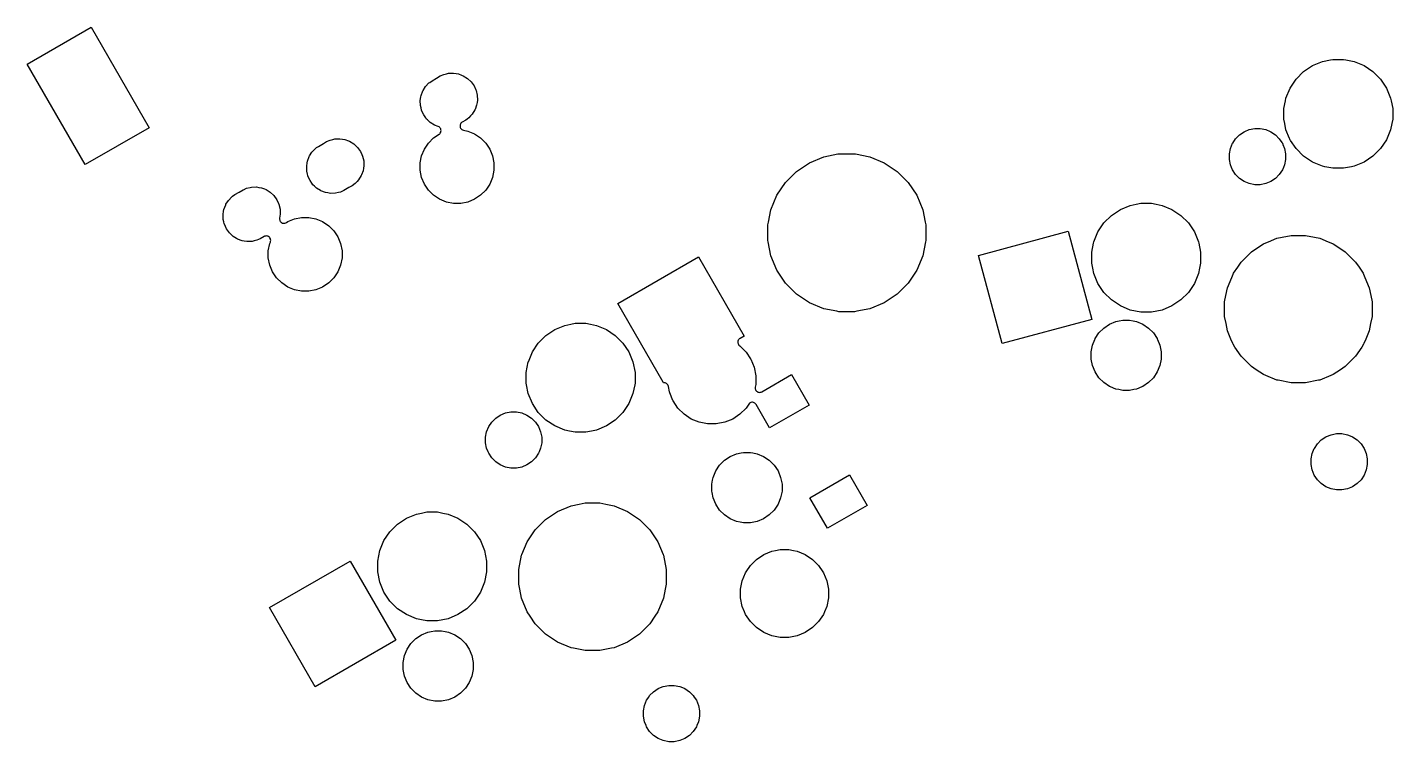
# Model space of a CAD drawing. Extents: x 70 to 347, y -163 to -55.
# Drawn here: x 74.74 to 113.66, y -161.1 to -140.75 of the extents above; entities that cross this region are included whole.
import ezdxf

# ---------------------------------------------------------------- set-up
doc = ezdxf.new("R2010")
doc.units = 0
doc.layers.add('BLACK', color=7, linetype='CONTINUOUS')

msp = doc.modelspace()

# ---------------------------------------------------------------- linework, layer by layer
at = {"layer": 'BLACK', "linetype": 'CONTINUOUS'}
for p, q in [((74.7449, -141.801), (76.5653, -140.75)), ((76.5653, -140.75), (78.2163, -143.61)), ((76.3959, -144.661), (74.7449, -141.801)), ((110.907, -142.227), (111.123, -142.011)), ((111.123, -142.011), (111.377, -141.842)), ((111.377, -141.842), (111.659, -141.725)), ((111.659, -141.725), (111.894, -141.678)), ((111.894, -141.678), (111.958, -141.665)), ((111.958, -141.665), (112.264, -141.665)), ((112.264, -141.665), (112.329, -141.678)), ((112.329, -141.678), (112.564, -141.725)), ((112.564, -141.725), (112.846, -141.842)), ((112.846, -141.842), (113.1, -142.011)), ((113.1, -142.011), (113.316, -142.227)), ((86.0959, -142.438), (86.1936, -142.334)), ((86.1936, -142.334), (86.2151, -142.318)), ((86.2151, -142.318), (86.2807, -142.271)), ((86.2807, -142.271), (86.4069, -142.199)), ((86.4069, -142.199), (86.5157, -142.136)), ((86.5157, -142.136), (86.6133, -142.091)), ((86.5157, -142.136), (86.5157, -142.136)), ((86.6133, -142.091), (86.6955, -142.072)), ((86.6955, -142.072), (86.7526, -142.059)), ((86.7526, -142.059), (86.8955, -142.054)), ((86.8955, -142.054), (86.9661, -142.066)), ((86.9661, -142.066), (87.0366, -142.078)), ((87.0366, -142.078), (87.1207, -142.109)), ((87.1207, -142.109), (87.1705, -142.128)), ((87.1705, -142.128), (87.2919, -142.204)), ((87.2919, -142.204), (87.3963, -142.301)), ((87.3963, -142.301), (87.4796, -142.418)), ((87.4796, -142.418), (87.5322, -142.534)), ((110.737, -142.482), (110.907, -142.227)), ((113.316, -142.227), (113.486, -142.482)), ((85.9467, -142.835), (85.964, -142.73)), ((85.964, -142.73), (85.97, -142.693)), ((85.97, -142.693), (86.0203, -142.56)), ((86.0203, -142.56), (86.0277, -142.548)), ((86.0277, -142.548), (86.0959, -142.438)), ((87.5322, -142.534), (87.5386, -142.548)), ((87.5386, -142.548), (87.5699, -142.682)), ((87.5699, -142.682), (87.5711, -142.687)), ((87.5711, -142.687), (87.5758, -142.83)), ((110.603, -142.847), (110.62, -142.764)), ((110.62, -142.764), (110.737, -142.482)), ((113.486, -142.482), (113.603, -142.764)), ((113.603, -142.764), (113.619, -142.847)), ((85.9514, -142.977), (85.9467, -142.835)), ((85.9675, -143.047), (85.9514, -142.977)), ((85.9816, -143.107), (85.9675, -143.047)), ((85.9838, -143.117), (85.9816, -143.107)), ((86.0429, -143.247), (85.9838, -143.117)), ((87.5021, -143.105), (87.4266, -143.226)), ((87.5063, -143.094), (87.5021, -143.105)), ((87.5525, -142.971), (87.5063, -143.094)), ((87.5653, -142.893), (87.5525, -142.971)), ((87.5758, -142.83), (87.5653, -142.893)), ((110.56, -143.063), (110.603, -142.847)), ((110.56, -143.369), (110.56, -143.063)), ((113.619, -142.847), (113.662, -143.063)), ((113.662, -143.063), (113.662, -143.369)), ((86.0996, -143.326), (86.0429, -143.247)), ((86.1262, -143.363), (86.0996, -143.326)), ((86.1527, -143.388), (86.1262, -143.363)), ((86.2305, -143.461), (86.1527, -143.388)), ((86.352, -143.537), (86.2305, -143.461)), ((86.4566, -143.576), (86.352, -143.537)), ((86.482, -143.589), (86.4566, -143.576)), ((86.5009, -143.605), (86.482, -143.589)), ((87.082, -143.528), (87.078, -143.552)), ((87.078, -143.552), (87.0788, -143.576)), ((87.0788, -143.576), (87.0844, -143.6)), ((87.0906, -143.505), (87.082, -143.528)), ((87.0844, -143.6), (87.0945, -143.623)), ((87.1036, -143.484), (87.0906, -143.505)), ((87.1203, -143.466), (87.1036, -143.484)), ((87.1402, -143.452), (87.1203, -143.466)), ((87.2417, -143.393), (87.1402, -143.452)), ((87.2813, -143.365), (87.2417, -143.393)), ((87.3288, -143.331), (87.2813, -143.365)), ((87.3805, -143.276), (87.3288, -143.331)), ((87.4266, -143.226), (87.3805, -143.276)), ((110.584, -143.488), (110.56, -143.369)), ((110.62, -143.669), (110.584, -143.488)), ((113.639, -143.488), (113.603, -143.669)), ((113.662, -143.369), (113.639, -143.488)), ((78.2163, -143.61), (76.3959, -144.661)), ((83.2768, -144.006), (83.3744, -143.961)), ((83.3744, -143.961), (83.4565, -143.942)), ((83.4565, -143.942), (83.5137, -143.929)), ((83.5137, -143.929), (83.6566, -143.924)), ((83.6566, -143.924), (83.7272, -143.936)), ((83.7272, -143.936), (83.7977, -143.948)), ((83.7977, -143.948), (83.895, -143.984)), ((83.895, -143.984), (83.9316, -143.998)), ((86.179, -144.048), (86.3254, -143.901)), ((86.3254, -143.901), (86.482, -143.797)), ((86.482, -143.797), (86.5009, -143.781)), ((86.5165, -143.623), (86.5009, -143.605)), ((86.5009, -143.781), (86.5165, -143.762)), ((86.528, -143.645), (86.5165, -143.623)), ((86.5165, -143.762), (86.528, -143.741)), ((86.5351, -143.669), (86.528, -143.645)), ((86.528, -143.741), (86.5351, -143.717)), ((86.5375, -143.693), (86.5351, -143.669)), ((86.5351, -143.717), (86.5375, -143.693)), ((87.0945, -143.623), (87.1087, -143.642)), ((87.1087, -143.642), (87.1266, -143.659)), ((87.1266, -143.659), (87.1474, -143.672)), ((87.1474, -143.672), (87.1783, -143.683)), ((87.1783, -143.683), (87.3019, -143.707)), ((87.3019, -143.707), (87.4932, -143.786)), ((87.4932, -143.786), (87.4932, -143.786)), ((87.4932, -143.786), (87.6653, -143.901)), ((87.6653, -143.901), (87.8117, -144.048)), ((109.102, -144.048), (109.186, -143.923)), ((109.186, -143.923), (109.297, -143.812)), ((109.297, -143.812), (109.428, -143.724)), ((109.428, -143.724), (109.443, -143.718)), ((109.443, -143.718), (109.574, -143.664)), ((109.574, -143.664), (109.729, -143.633)), ((109.729, -143.633), (109.887, -143.633)), ((109.887, -143.633), (110.042, -143.664)), ((110.042, -143.664), (110.172, -143.718)), ((110.172, -143.718), (110.187, -143.724)), ((110.187, -143.724), (110.319, -143.812)), ((110.319, -143.812), (110.43, -143.923)), ((110.43, -143.923), (110.43, -143.923)), ((110.43, -143.923), (110.502, -144.03)), ((110.721, -143.913), (110.62, -143.669)), ((110.728, -143.937), (110.721, -143.913)), ((110.73, -143.95), (110.728, -143.937)), ((110.737, -143.956), (110.73, -143.95)), ((110.753, -143.975), (110.737, -143.956)), ((110.907, -144.205), (110.753, -143.975)), ((113.486, -143.951), (113.316, -144.205)), ((113.603, -143.669), (113.486, -143.951)), ((82.7928, -144.411), (82.8569, -144.308)), ((82.8569, -144.308), (82.9547, -144.204)), ((82.9547, -144.204), (82.9906, -144.178)), ((82.9906, -144.178), (83.0418, -144.141)), ((83.0418, -144.141), (83.1879, -144.057)), ((83.1879, -144.057), (83.2768, -144.006)), ((83.2768, -144.006), (83.2768, -144.006)), ((83.9316, -143.998), (84.053, -144.074)), ((84.053, -144.074), (84.1574, -144.171)), ((84.1574, -144.171), (84.2407, -144.288)), ((84.2407, -144.288), (84.2818, -144.378)), ((84.2818, -144.378), (84.2997, -144.418)), ((85.9848, -144.411), (86.064, -144.22)), ((86.064, -144.22), (86.179, -144.048)), ((86.064, -144.22), (86.064, -144.22)), ((87.8117, -144.048), (87.9268, -144.22)), ((87.9268, -144.22), (87.9268, -144.22)), ((87.9268, -144.22), (88.006, -144.411)), ((97.4446, -144.438), (97.8486, -144.358)), ((97.8486, -144.358), (97.8794, -144.351)), ((97.8794, -144.351), (98.3229, -144.351)), ((98.3229, -144.351), (98.3537, -144.358)), ((98.3537, -144.358), (98.7577, -144.438)), ((109.007, -144.355), (109.038, -144.2)), ((109.007, -144.513), (109.007, -144.355)), ((109.038, -144.2), (109.098, -144.054)), ((109.098, -144.054), (109.102, -144.048)), ((110.502, -144.03), (110.517, -144.049)), ((110.517, -144.049), (110.525, -144.056)), ((110.525, -144.056), (110.526, -144.069)), ((110.526, -144.069), (110.533, -144.092)), ((110.533, -144.092), (110.578, -144.2)), ((110.578, -144.2), (110.609, -144.355)), ((110.609, -144.355), (110.609, -144.513)), ((111.123, -144.421), (110.907, -144.205)), ((113.316, -144.205), (113.1, -144.421)), ((82.7077, -144.705), (82.7232, -144.611)), ((82.7124, -144.847), (82.7077, -144.705)), ((82.7232, -144.611), (82.731, -144.563)), ((82.731, -144.563), (82.7814, -144.43)), ((82.7814, -144.43), (82.7928, -144.411)), ((84.2997, -144.418), (84.3322, -144.557)), ((84.3264, -144.763), (84.3136, -144.841)), ((84.3368, -144.7), (84.3264, -144.763)), ((84.3322, -144.557), (84.3322, -144.557)), ((84.3322, -144.557), (84.3368, -144.7)), ((85.9444, -144.614), (85.9848, -144.411)), ((85.9444, -144.821), (85.9444, -144.614)), ((88.006, -144.411), (88.0464, -144.614)), ((88.0464, -144.614), (88.0464, -144.821)), ((96.6662, -144.854), (97.0349, -144.608)), ((97.0349, -144.608), (97.4446, -144.438)), ((98.7577, -144.438), (99.1674, -144.608)), ((99.1674, -144.608), (99.5361, -144.854)), ((109.038, -144.667), (109.007, -144.513)), ((109.068, -144.741), (109.038, -144.667)), ((109.098, -144.813), (109.068, -144.741)), ((110.548, -144.741), (110.518, -144.813)), ((110.578, -144.667), (110.548, -144.741)), ((110.609, -144.513), (110.578, -144.667)), ((111.377, -144.591), (111.123, -144.421)), ((111.659, -144.708), (111.377, -144.591)), ((111.732, -144.722), (111.659, -144.708)), ((111.958, -144.767), (111.732, -144.722)), ((112.264, -144.767), (111.958, -144.767)), ((112.491, -144.722), (112.264, -144.767)), ((112.564, -144.708), (112.491, -144.722)), ((112.846, -144.591), (112.564, -144.708)), ((113.1, -144.421), (112.846, -144.591)), ((82.7326, -144.934), (82.7124, -144.847)), ((82.7421, -144.975), (82.7326, -144.934)), ((82.7449, -144.987), (82.7421, -144.975)), ((82.8039, -145.117), (82.7449, -144.987)), ((82.8549, -145.188), (82.8039, -145.117)), ((84.1434, -145.144), (84.0899, -145.201)), ((84.1877, -145.096), (84.1434, -145.144)), ((84.2632, -144.975), (84.1877, -145.096)), ((84.27, -144.957), (84.2632, -144.975)), ((84.3136, -144.841), (84.27, -144.957)), ((85.9848, -145.024), (85.9444, -144.821)), ((86.064, -145.216), (85.9848, -145.024)), ((88.006, -145.024), (87.9268, -145.216)), ((88.0464, -144.821), (88.006, -145.024)), ((96.3527, -145.168), (96.6662, -144.854)), ((99.5361, -144.854), (99.8496, -145.168)), ((109.186, -144.944), (109.098, -144.813)), ((109.297, -145.056), (109.186, -144.944)), ((109.428, -145.144), (109.297, -145.056)), ((109.574, -145.204), (109.428, -145.144)), ((109.428, -145.144), (109.428, -145.144)), ((109.428, -145.144), (109.428, -145.144)), ((110.187, -145.144), (110.042, -145.204)), ((110.319, -145.056), (110.187, -145.144)), ((110.187, -145.144), (110.187, -145.144)), ((110.187, -145.144), (110.187, -145.144)), ((110.43, -144.944), (110.319, -145.056)), ((110.518, -144.813), (110.43, -144.944)), ((80.5946, -145.563), (80.6602, -145.516)), ((80.6602, -145.516), (80.7872, -145.443)), ((80.7872, -145.443), (80.8952, -145.381)), ((80.8952, -145.381), (80.9057, -145.376)), ((80.9057, -145.376), (80.9928, -145.336)), ((80.9928, -145.336), (81.0943, -145.313)), ((81.0943, -145.313), (81.1321, -145.304)), ((81.1321, -145.304), (81.275, -145.299)), ((81.275, -145.299), (81.3456, -145.311)), ((81.3456, -145.311), (81.4161, -145.323)), ((81.4161, -145.323), (81.5017, -145.355)), ((81.5017, -145.355), (81.55, -145.373)), ((81.55, -145.373), (81.6714, -145.449)), ((81.6714, -145.449), (81.7758, -145.546)), ((81.7758, -145.546), (81.8591, -145.663)), ((82.8872, -145.233), (82.8549, -145.188)), ((82.9353, -145.278), (82.8872, -145.233)), ((82.9916, -145.331), (82.9353, -145.278)), ((83.1006, -145.399), (82.9916, -145.331)), ((83.113, -145.407), (83.1006, -145.399)), ((83.2469, -145.457), (83.113, -145.407)), ((83.312, -145.468), (83.2469, -145.457)), ((83.388, -145.48), (83.312, -145.468)), ((83.5309, -145.476), (83.388, -145.48)), ((83.6108, -145.457), (83.5309, -145.476)), ((83.6702, -145.443), (83.6108, -145.457)), ((83.7678, -145.399), (83.6702, -145.443)), ((83.9085, -145.318), (83.7678, -145.399)), ((83.7678, -145.399), (83.7678, -145.399)), ((84.0028, -145.263), (83.9085, -145.318)), ((84.0899, -145.201), (84.0028, -145.263)), ((86.179, -145.388), (86.064, -145.216)), ((86.064, -145.216), (86.064, -145.216)), ((86.3254, -145.534), (86.179, -145.388)), ((86.4975, -145.649), (86.3254, -145.534)), ((87.6653, -145.534), (87.4932, -145.649)), ((87.8117, -145.388), (87.6653, -145.534)), ((87.9268, -145.216), (87.8117, -145.388)), ((87.9268, -145.216), (87.9268, -145.216)), ((95.9367, -145.946), (96.1063, -145.536)), ((96.1063, -145.536), (96.3527, -145.168)), ((99.8496, -145.168), (100.096, -145.536)), ((100.096, -145.536), (100.266, -145.946)), ((109.729, -145.235), (109.574, -145.204)), ((109.887, -145.235), (109.729, -145.235)), ((110.042, -145.204), (109.887, -145.235)), ((80.3409, -145.99), (80.3495, -145.938)), ((80.3495, -145.938), (80.3998, -145.805)), ((80.3998, -145.805), (80.4072, -145.793)), ((80.4072, -145.793), (80.4754, -145.683)), ((80.4754, -145.683), (80.5731, -145.579)), ((80.5731, -145.579), (80.5946, -145.563)), ((81.8591, -145.663), (81.9073, -145.769)), ((81.9073, -145.769), (81.9181, -145.793)), ((81.9181, -145.793), (81.9494, -145.927)), ((81.9494, -145.927), (81.9506, -145.932)), ((81.9506, -145.932), (81.9553, -146.075)), ((86.6888, -145.728), (86.4975, -145.649)), ((86.4975, -145.649), (86.4975, -145.649)), ((86.4975, -145.649), (86.4975, -145.649)), ((86.8919, -145.769), (86.6888, -145.728)), ((87.0989, -145.769), (86.8919, -145.769)), ((87.3019, -145.728), (87.0989, -145.769)), ((87.4932, -145.649), (87.3019, -145.728)), ((87.4932, -145.649), (87.4932, -145.649)), ((87.4932, -145.649), (87.4932, -145.649)), ((105.646, -146.108), (105.9, -145.939)), ((105.9, -145.939), (106.183, -145.822)), ((106.183, -145.822), (106.353, -145.788)), ((106.353, -145.788), (106.482, -145.762)), ((106.482, -145.762), (106.788, -145.762)), ((106.788, -145.762), (106.917, -145.788)), ((106.917, -145.788), (107.087, -145.822)), ((107.087, -145.822), (107.37, -145.939)), ((107.37, -145.939), (107.624, -146.108)), ((80.3262, -146.08), (80.3409, -145.99)), ((80.3309, -146.222), (80.3262, -146.08)), ((80.3459, -146.287), (80.3309, -146.222)), ((80.3606, -146.35), (80.3459, -146.287)), ((81.9367, -146.187), (81.9351, -146.212)), ((81.9351, -146.212), (81.9383, -146.236)), ((81.9553, -146.075), (81.9367, -146.187)), ((81.9383, -146.236), (81.9462, -146.259)), ((81.9462, -146.259), (81.9584, -146.281)), ((81.9584, -146.281), (81.9746, -146.299)), ((81.9746, -146.299), (81.994, -146.314)), ((81.994, -146.314), (82.016, -146.325)), ((82.016, -146.325), (82.0397, -146.331)), ((82.0884, -146.33), (82.1116, -146.322)), ((82.1116, -146.322), (82.1295, -146.312)), ((82.1295, -146.312), (82.1674, -146.286)), ((82.1674, -146.286), (82.3587, -146.207)), ((82.3587, -146.207), (82.5617, -146.167)), ((82.5617, -146.167), (82.7688, -146.167)), ((82.7688, -146.167), (82.9718, -146.207)), ((82.9718, -146.207), (83.1631, -146.286)), ((83.1631, -146.286), (83.1631, -146.286)), ((83.1631, -146.286), (83.3352, -146.401)), ((95.8501, -146.381), (95.8664, -146.299)), ((95.8664, -146.299), (95.9367, -145.946)), ((100.266, -145.946), (100.336, -146.299)), ((100.336, -146.299), (100.352, -146.381)), ((105.261, -146.578), (105.43, -146.324)), ((105.43, -146.324), (105.646, -146.108)), ((107.624, -146.108), (107.84, -146.324)), ((107.84, -146.324), (108.009, -146.578)), ((80.3633, -146.362), (80.3606, -146.35)), ((80.4223, -146.492), (80.3633, -146.362)), ((80.4788, -146.571), (80.4223, -146.492)), ((80.5056, -146.608), (80.4788, -146.571)), ((80.5376, -146.638), (80.5056, -146.608)), ((80.61, -146.706), (80.5376, -146.638)), ((80.711, -146.769), (80.61, -146.706)), ((81.4949, -146.711), (81.3862, -146.774)), ((81.5096, -146.704), (81.4949, -146.711)), ((81.533, -146.697), (81.5096, -146.704)), ((81.5574, -146.694), (81.533, -146.697)), ((81.5818, -146.697), (81.5574, -146.694)), ((81.6052, -146.704), (81.5818, -146.697)), ((81.6268, -146.715), (81.6052, -146.704)), ((81.6458, -146.731), (81.6268, -146.715)), ((82.0397, -146.331), (82.0641, -146.333)), ((82.0641, -146.333), (82.0884, -146.33)), ((83.3352, -146.401), (83.4816, -146.548)), ((83.4816, -146.548), (83.5966, -146.72)), ((95.8501, -146.824), (95.8501, -146.381)), ((100.352, -146.381), (100.352, -146.824)), ((101.854, -147.247), (104.416, -146.561)), ((104.416, -146.561), (105.089, -149.074)), ((105.144, -146.861), (105.261, -146.578)), ((108.009, -146.578), (108.126, -146.861)), ((110.507, -146.731), (110.766, -146.68)), ((110.766, -146.68), (111.18, -146.68)), ((111.18, -146.68), (111.438, -146.731)), ((80.7315, -146.782), (80.711, -146.769)), ((80.8653, -146.832), (80.7315, -146.782)), ((80.9305, -146.843), (80.8653, -146.832)), ((81.0064, -146.855), (80.9305, -146.843)), ((81.1493, -146.851), (81.0064, -146.855)), ((81.2065, -146.837), (81.1493, -146.851)), ((81.2886, -146.818), (81.2065, -146.837)), ((81.3862, -146.774), (81.2886, -146.818)), ((81.3862, -146.774), (81.3862, -146.774)), ((81.6142, -147.114), (81.6546, -146.911)), ((81.6613, -146.75), (81.6458, -146.731)), ((81.6546, -146.911), (81.6729, -146.867)), ((81.6729, -146.772), (81.6613, -146.75)), ((81.68, -146.795), (81.6729, -146.772)), ((81.6729, -146.867), (81.68, -146.844)), ((81.6824, -146.819), (81.68, -146.795)), ((81.68, -146.844), (81.6824, -146.819)), ((83.5966, -146.72), (83.5966, -146.72)), ((83.5966, -146.72), (83.6759, -146.911)), ((83.6759, -146.911), (83.7162, -147.114)), ((95.8572, -146.86), (95.8501, -146.824)), ((95.9367, -147.259), (95.8572, -146.86)), ((100.345, -146.86), (100.266, -147.259)), ((100.352, -146.824), (100.345, -146.86)), ((105.084, -147.16), (105.137, -146.895)), ((105.137, -146.895), (105.144, -146.861)), ((108.126, -146.861), (108.133, -146.895)), ((108.133, -146.895), (108.186, -147.16)), ((109.633, -147.149), (109.877, -146.985)), ((109.877, -146.985), (109.977, -146.919)), ((109.977, -146.919), (109.995, -146.911)), ((109.995, -146.911), (110.119, -146.86)), ((110.119, -146.86), (110.36, -146.76)), ((110.36, -146.76), (110.507, -146.731)), ((111.438, -146.731), (111.585, -146.76)), ((111.585, -146.76), (111.826, -146.86)), ((111.826, -146.86), (111.95, -146.911)), ((111.95, -146.911), (111.968, -146.919)), ((111.968, -146.919), (112.068, -146.985)), ((112.068, -146.985), (112.312, -147.149)), ((81.6142, -147.321), (81.6142, -147.114)), ((81.6546, -147.524), (81.6142, -147.321)), ((83.7162, -147.321), (83.6759, -147.524)), ((83.7162, -147.114), (83.7162, -147.321)), ((91.5758, -148.619), (93.8725, -147.293)), ((93.8725, -147.293), (95.1735, -149.547)), ((96.1063, -147.669), (95.9367, -147.259)), ((100.266, -147.259), (100.096, -147.669)), ((102.528, -149.761), (101.854, -147.247)), ((105.084, -147.466), (105.084, -147.16)), ((105.114, -147.616), (105.084, -147.466)), ((108.186, -147.466), (108.156, -147.616)), ((108.186, -147.16), (108.186, -147.466)), ((109.244, -147.586), (109.341, -147.441)), ((109.341, -147.441), (109.633, -147.149)), ((112.312, -147.149), (112.605, -147.441)), ((112.605, -147.441), (112.702, -147.586)), ((81.7339, -147.716), (81.6546, -147.524)), ((81.8489, -147.888), (81.7339, -147.716)), ((81.7339, -147.716), (81.7339, -147.716)), ((83.5966, -147.716), (83.4816, -147.888)), ((83.6759, -147.524), (83.5966, -147.716)), ((83.5966, -147.716), (83.5966, -147.716)), ((96.3527, -148.037), (96.1063, -147.669)), ((100.096, -147.669), (99.8496, -148.037)), ((105.144, -147.766), (105.114, -147.616)), ((105.261, -148.048), (105.144, -147.766)), ((108.126, -147.766), (108.009, -148.048)), ((108.156, -147.616), (108.126, -147.766)), ((108.952, -148.168), (109.074, -147.873)), ((109.074, -147.873), (109.111, -147.785)), ((109.111, -147.785), (109.129, -147.758)), ((109.129, -147.758), (109.244, -147.586)), ((112.702, -147.586), (112.816, -147.758)), ((112.816, -147.758), (112.834, -147.785)), ((112.834, -147.785), (112.871, -147.873)), ((112.871, -147.873), (112.993, -148.168)), ((81.9953, -148.034), (81.8489, -147.888)), ((82.1674, -148.149), (81.9953, -148.034)), ((82.3587, -148.228), (82.1674, -148.149)), ((82.1674, -148.149), (82.1674, -148.149)), ((82.1674, -148.149), (82.1674, -148.149)), ((82.5617, -148.269), (82.3587, -148.228)), ((82.7688, -148.269), (82.5617, -148.269)), ((82.9718, -148.228), (82.7688, -148.269)), ((83.1631, -148.149), (82.9718, -148.228)), ((83.3352, -148.034), (83.1631, -148.149)), ((83.1631, -148.149), (83.1631, -148.149)), ((83.1631, -148.149), (83.1631, -148.149)), ((83.4816, -147.888), (83.3352, -148.034)), ((96.6662, -148.351), (96.3527, -148.037)), ((99.8496, -148.037), (99.5361, -148.351)), ((105.43, -148.302), (105.261, -148.048)), ((108.009, -148.048), (107.84, -148.302)), ((108.872, -148.574), (108.935, -148.257)), ((108.935, -148.257), (108.952, -148.168)), ((112.993, -148.168), (113.011, -148.257)), ((113.011, -148.257), (113.074, -148.574)), ((92.8681, -150.858), (91.5758, -148.619)), ((97.0349, -148.597), (96.6662, -148.351)), ((97.4446, -148.767), (97.0349, -148.597)), ((99.1674, -148.597), (98.7577, -148.767)), ((99.5361, -148.351), (99.1674, -148.597)), ((105.646, -148.518), (105.43, -148.302)), ((105.9, -148.688), (105.646, -148.518)), ((107.624, -148.518), (107.37, -148.688)), ((107.84, -148.302), (107.624, -148.518)), ((108.872, -148.987), (108.872, -148.574)), ((113.074, -148.574), (113.074, -148.987)), ((97.8157, -148.841), (97.4446, -148.767)), ((97.8794, -148.853), (97.8157, -148.841)), ((98.3229, -148.853), (97.8794, -148.853)), ((98.3866, -148.841), (98.3229, -148.853)), ((98.7577, -148.767), (98.3866, -148.841)), ((106.183, -148.805), (105.9, -148.688)), ((106.332, -148.834), (106.183, -148.805)), ((106.482, -148.864), (106.332, -148.834)), ((106.788, -148.864), (106.482, -148.864)), ((106.938, -148.834), (106.788, -148.864)), ((107.087, -148.805), (106.938, -148.834)), ((107.37, -148.688), (107.087, -148.805)), ((108.911, -149.185), (108.872, -148.987)), ((113.074, -148.987), (113.034, -149.185)), ((89.5263, -149.529), (89.7803, -149.36)), ((89.7803, -149.36), (90.0626, -149.243)), ((90.0626, -149.243), (90.2355, -149.208)), ((90.2355, -149.208), (90.3623, -149.183)), ((90.3623, -149.183), (90.6678, -149.183)), ((90.6678, -149.183), (90.7945, -149.208)), ((90.7945, -149.208), (90.9674, -149.243)), ((90.9674, -149.243), (91.2497, -149.36)), ((91.2497, -149.36), (91.5037, -149.529)), ((105.089, -149.074), (102.528, -149.761)), ((105.288, -149.457), (105.428, -149.318)), ((105.428, -149.318), (105.592, -149.208)), ((105.592, -149.208), (105.774, -149.133)), ((105.774, -149.133), (105.87, -149.114)), ((105.87, -149.114), (105.967, -149.094)), ((105.967, -149.094), (106.164, -149.094)), ((106.164, -149.094), (106.261, -149.114)), ((106.261, -149.114), (106.358, -149.133)), ((106.358, -149.133), (106.54, -149.208)), ((106.54, -149.208), (106.704, -149.318)), ((106.704, -149.318), (106.843, -149.457)), ((108.952, -149.393), (108.911, -149.185)), ((109.051, -149.631), (108.952, -149.393)), ((112.993, -149.393), (112.895, -149.631)), ((113.034, -149.185), (112.993, -149.393)), ((89.1405, -149.999), (89.3103, -149.745)), ((89.3103, -149.745), (89.5263, -149.529)), ((91.5037, -149.529), (91.7198, -149.745)), ((91.7198, -149.745), (91.8895, -149.999)), ((95.0006, -149.689), (94.9966, -149.713)), ((94.9966, -149.713), (94.9974, -149.737)), ((94.9974, -149.737), (95.003, -149.761)), ((95.0093, -149.666), (95.0006, -149.689)), ((95.003, -149.761), (95.0131, -149.784)), ((95.0222, -149.645), (95.0093, -149.666)), ((95.0131, -149.784), (95.0274, -149.804)), ((95.039, -149.627), (95.0222, -149.645)), ((95.0274, -149.804), (95.0519, -149.825)), ((95.0589, -149.613), (95.039, -149.627)), ((95.0519, -149.825), (95.0574, -149.829)), ((95.0574, -149.829), (95.2317, -150.003)), ((95.1735, -149.547), (95.0589, -149.613)), ((105.084, -149.899), (105.103, -149.803)), ((105.103, -149.803), (105.169, -149.645)), ((105.169, -149.645), (105.179, -149.621)), ((105.179, -149.621), (105.184, -149.613)), ((105.184, -149.613), (105.288, -149.457)), ((106.843, -149.457), (106.947, -149.613)), ((106.947, -149.613), (106.953, -149.621)), ((106.953, -149.621), (106.963, -149.645)), ((106.963, -149.645), (107.028, -149.803)), ((107.028, -149.803), (107.047, -149.899)), ((109.105, -149.761), (109.051, -149.631)), ((109.111, -149.776), (109.105, -149.761)), ((109.166, -149.859), (109.111, -149.776)), ((112.834, -149.776), (112.779, -149.859)), ((112.84, -149.761), (112.834, -149.776)), ((112.895, -149.631), (112.84, -149.761)), ((89.0259, -150.276), (89.1405, -149.999)), ((91.8895, -149.999), (92.0041, -150.276)), ((95.2317, -150.003), (95.3592, -150.194)), ((95.3592, -150.194), (95.3686, -150.208)), ((95.3686, -150.208), (95.4629, -150.436)), ((105.065, -149.997), (105.084, -149.899)), ((105.065, -150.194), (105.065, -149.997)), ((105.067, -150.208), (105.065, -150.194)), ((105.103, -150.387), (105.067, -150.208)), ((107.064, -150.208), (107.028, -150.387)), ((107.047, -149.899), (107.067, -149.997)), ((107.067, -150.194), (107.064, -150.208)), ((107.067, -149.997), (107.067, -150.194)), ((109.341, -150.12), (109.166, -149.859)), ((109.633, -150.412), (109.341, -150.12)), ((112.605, -150.12), (112.312, -150.412)), ((112.779, -149.859), (112.605, -150.12)), ((88.964, -150.581), (89.0236, -150.282)), ((88.964, -150.887), (88.964, -150.581)), ((89.0236, -150.282), (89.0259, -150.276)), ((92.0041, -150.276), (92.0064, -150.282)), ((92.0064, -150.282), (92.066, -150.581)), ((92.066, -150.581), (92.066, -150.887)), ((95.4629, -150.436), (95.511, -150.677)), ((105.179, -150.569), (105.103, -150.387)), ((105.288, -150.733), (105.179, -150.569)), ((106.953, -150.569), (106.843, -150.733)), ((107.028, -150.387), (106.953, -150.569)), ((109.77, -150.504), (109.633, -150.412)), ((109.977, -150.642), (109.77, -150.504)), ((112.175, -150.504), (111.968, -150.642)), ((112.312, -150.412), (112.175, -150.504)), ((88.9732, -150.933), (88.964, -150.887)), ((89.0236, -151.186), (88.9732, -150.933)), ((92.0568, -150.933), (92.0064, -151.186)), ((92.066, -150.887), (92.0568, -150.933)), ((92.8819, -150.882), (92.8681, -150.858)), ((92.8977, -150.88), (92.8819, -150.882)), ((92.9221, -150.882), (92.8977, -150.88)), ((92.9455, -150.89), (92.9221, -150.882)), ((92.9671, -150.901), (92.9455, -150.89)), ((92.9861, -150.917), (92.9671, -150.901)), ((93.0016, -150.936), (92.9861, -150.917)), ((93.0132, -150.957), (93.0016, -150.936)), ((93.0203, -150.981), (93.0132, -150.957)), ((93.0507, -151.134), (93.0203, -150.981)), ((95.511, -150.924), (95.4955, -151.001)), ((95.511, -150.677), (95.511, -150.924)), ((95.6806, -151.134), (96.5303, -150.643)), ((96.5303, -150.643), (97.0313, -151.511)), ((105.428, -150.873), (105.288, -150.733)), ((105.592, -150.982), (105.428, -150.873)), ((105.619, -150.994), (105.592, -150.982)), ((105.592, -150.982), (105.592, -150.982)), ((105.592, -150.982), (105.592, -150.982)), ((105.774, -151.058), (105.619, -150.994)), ((106.512, -150.994), (106.358, -151.058)), ((106.54, -150.982), (106.512, -150.994)), ((106.704, -150.873), (106.54, -150.982)), ((106.54, -150.982), (106.54, -150.982)), ((106.54, -150.982), (106.54, -150.982)), ((106.843, -150.733), (106.704, -150.873)), ((110.043, -150.669), (109.977, -150.642)), ((109.977, -150.642), (109.977, -150.642)), ((109.977, -150.642), (109.977, -150.642)), ((110.36, -150.801), (110.043, -150.669)), ((110.393, -150.807), (110.36, -150.801)), ((110.766, -150.882), (110.393, -150.807)), ((111.18, -150.882), (110.766, -150.882)), ((111.552, -150.807), (111.18, -150.882)), ((111.585, -150.801), (111.552, -150.807)), ((111.903, -150.669), (111.585, -150.801)), ((111.968, -150.642), (111.903, -150.669)), ((111.968, -150.642), (111.968, -150.642)), ((111.968, -150.642), (111.968, -150.642)), ((89.1405, -151.469), (89.0236, -151.186)), ((92.0064, -151.186), (91.8895, -151.469)), ((93.057, -151.165), (93.0507, -151.134)), ((93.1483, -151.386), (93.057, -151.165)), ((93.1513, -151.393), (93.1483, -151.386)), ((95.4955, -151.001), (95.4931, -151.026)), ((95.4931, -151.026), (95.4955, -151.05)), ((95.4955, -151.05), (95.5027, -151.073)), ((95.5027, -151.073), (95.5142, -151.095)), ((95.5142, -151.095), (95.5298, -151.114)), ((95.5298, -151.114), (95.5487, -151.129)), ((95.5487, -151.129), (95.5703, -151.141)), ((95.5703, -151.141), (95.5938, -151.148)), ((95.5938, -151.148), (95.6181, -151.151)), ((95.6181, -151.151), (95.6425, -151.148)), ((95.6425, -151.148), (95.666, -151.141)), ((95.666, -151.141), (95.6806, -151.134)), ((105.852, -151.073), (105.774, -151.058)), ((105.967, -151.096), (105.852, -151.073)), ((106.164, -151.096), (105.967, -151.096)), ((106.28, -151.073), (106.164, -151.096)), ((106.358, -151.058), (106.28, -151.073)), ((88.2259, -151.796), (88.3717, -151.736)), ((88.3717, -151.736), (88.5264, -151.705)), ((88.5264, -151.705), (88.6842, -151.705)), ((88.6842, -151.705), (88.8389, -151.736)), ((88.8389, -151.736), (88.9847, -151.796)), ((89.3103, -151.723), (89.1405, -151.469)), ((89.5263, -151.939), (89.3103, -151.723)), ((91.7198, -151.723), (91.5037, -151.939)), ((91.8895, -151.469), (91.7198, -151.723)), ((93.2882, -151.598), (93.1513, -151.393)), ((93.4625, -151.772), (93.2882, -151.598)), ((93.6674, -151.909), (93.4625, -151.772)), ((95.0574, -151.772), (94.8525, -151.909)), ((95.2317, -151.598), (95.0574, -151.772)), ((95.3058, -151.487), (95.2317, -151.598)), ((95.3273, -151.462), (95.3058, -151.487)), ((95.3472, -151.448), (95.3273, -151.462)), ((95.3696, -151.438), (95.3472, -151.448)), ((95.3934, -151.432), (95.3696, -151.438)), ((95.4179, -151.432), (95.3934, -151.432)), ((95.4421, -151.436), (95.4179, -151.432)), ((95.465, -151.444), (95.4421, -151.436)), ((95.4858, -151.457), (95.465, -151.444)), ((95.5037, -151.474), (95.4858, -151.457)), ((95.518, -151.494), (95.5037, -151.474)), ((95.9037, -152.162), (95.518, -151.494)), ((97.0313, -151.511), (95.9037, -152.162)), ((87.8351, -152.273), (87.8955, -152.127)), ((87.8955, -152.127), (87.8997, -152.121)), ((87.8997, -152.121), (87.9831, -151.996)), ((87.9831, -151.996), (88.0947, -151.884)), ((88.0947, -151.884), (88.2259, -151.796)), ((88.2259, -151.796), (88.2259, -151.796)), ((88.9847, -151.796), (88.9847, -151.796)), ((88.9847, -151.796), (89.1159, -151.884)), ((89.1159, -151.884), (89.2275, -151.996)), ((89.2275, -151.996), (89.3109, -152.121)), ((89.3109, -152.121), (89.3151, -152.127)), ((89.3151, -152.127), (89.3755, -152.273)), ((89.7803, -152.108), (89.5263, -151.939)), ((90.0626, -152.225), (89.7803, -152.108)), ((91.2497, -152.108), (90.9674, -152.225)), ((91.5037, -151.939), (91.2497, -152.108)), ((93.8951, -152.003), (93.6674, -151.909)), ((93.6674, -151.909), (93.6674, -151.909)), ((93.6674, -151.909), (93.6674, -151.909)), ((94.1367, -152.051), (93.8951, -152.003)), ((94.3832, -152.051), (94.1367, -152.051)), ((94.6249, -152.003), (94.3832, -152.051)), ((94.8525, -151.909), (94.6249, -152.003)), ((94.8525, -151.909), (94.8525, -151.909)), ((94.8525, -151.909), (94.8525, -151.909)), ((87.8043, -152.427), (87.8351, -152.273)), ((87.8043, -152.585), (87.8043, -152.427)), ((89.3755, -152.273), (89.4063, -152.427)), ((89.4063, -152.427), (89.4063, -152.585)), ((90.1999, -152.253), (90.0626, -152.225)), ((90.3623, -152.285), (90.1999, -152.253)), ((90.6678, -152.285), (90.3623, -152.285)), ((90.8301, -152.253), (90.6678, -152.285)), ((90.9674, -152.225), (90.8301, -152.253)), ((111.515, -152.617), (111.627, -152.505)), ((111.627, -152.505), (111.758, -152.417)), ((111.758, -152.417), (111.774, -152.411)), ((111.774, -152.411), (111.904, -152.357)), ((111.904, -152.357), (112.058, -152.326)), ((112.058, -152.326), (112.216, -152.326)), ((112.216, -152.326), (112.371, -152.357)), ((112.371, -152.357), (112.5, -152.411)), ((112.5, -152.411), (112.517, -152.417)), ((112.517, -152.417), (112.648, -152.505)), ((112.648, -152.505), (112.759, -152.617)), ((87.8351, -152.74), (87.8043, -152.585)), ((87.8792, -152.846), (87.8351, -152.74)), ((87.8955, -152.886), (87.8792, -152.846)), ((87.9831, -153.017), (87.8955, -152.886)), ((89.3151, -152.886), (89.2275, -153.017)), ((89.3314, -152.846), (89.3151, -152.886)), ((89.3755, -152.74), (89.3314, -152.846)), ((89.4063, -152.585), (89.3755, -152.74)), ((94.7806, -152.976), (94.9627, -152.901)), ((94.9627, -152.901), (95.0897, -152.876)), ((95.0897, -152.876), (95.1561, -152.862)), ((95.1561, -152.862), (95.3533, -152.862)), ((95.3533, -152.862), (95.4197, -152.876)), ((95.4197, -152.876), (95.5467, -152.901)), ((95.5467, -152.901), (95.7289, -152.976)), ((111.336, -153.048), (111.367, -152.894)), ((111.367, -152.894), (111.427, -152.748)), ((111.427, -152.748), (111.429, -152.746)), ((111.429, -152.746), (111.515, -152.617)), ((112.759, -152.617), (112.846, -152.746)), ((112.846, -152.746), (112.847, -152.748)), ((112.847, -152.748), (112.908, -152.894)), ((112.908, -152.894), (112.938, -153.048)), ((88.0947, -153.128), (87.9831, -153.017)), ((88.2259, -153.216), (88.0947, -153.128)), ((88.3717, -153.277), (88.2259, -153.216)), ((88.2259, -153.216), (88.2259, -153.216)), ((88.2259, -153.216), (88.2259, -153.216)), ((88.5264, -153.307), (88.3717, -153.277)), ((88.6842, -153.307), (88.5264, -153.307)), ((88.8389, -153.277), (88.6842, -153.307)), ((88.9847, -153.216), (88.8389, -153.277)), ((89.1159, -153.128), (88.9847, -153.216)), ((88.9847, -153.216), (88.9847, -153.216)), ((88.9847, -153.216), (88.9847, -153.216)), ((89.2275, -153.017), (89.1159, -153.128)), ((94.3676, -153.389), (94.4772, -153.225)), ((94.4772, -153.225), (94.6166, -153.086)), ((94.6166, -153.086), (94.7806, -152.976)), ((95.7289, -152.976), (95.8928, -153.086)), ((95.8928, -153.086), (96.0322, -153.225)), ((96.0322, -153.225), (96.1418, -153.389)), ((111.336, -153.206), (111.336, -153.048)), ((111.367, -153.361), (111.336, -153.206)), ((112.938, -153.206), (112.908, -153.361)), ((112.938, -153.048), (112.938, -153.206)), ((94.2537, -153.765), (94.2765, -153.65)), ((94.2765, -153.65), (94.2922, -153.571)), ((94.2922, -153.571), (94.3676, -153.389)), ((96.1418, -153.389), (96.2172, -153.571)), ((96.2172, -153.571), (96.233, -153.65)), ((96.233, -153.65), (96.2557, -153.765)), ((97.0527, -154.152), (98.1803, -153.501)), ((98.1803, -153.501), (98.6813, -154.369)), ((111.427, -153.507), (111.367, -153.361)), ((111.515, -153.638), (111.427, -153.507)), ((111.427, -153.507), (111.427, -153.507)), ((111.627, -153.749), (111.515, -153.638)), ((112.759, -153.638), (112.648, -153.749)), ((112.847, -153.507), (112.759, -153.638)), ((112.908, -153.361), (112.847, -153.507)), ((112.847, -153.507), (112.847, -153.507)), ((94.2537, -153.962), (94.2537, -153.765)), ((94.2612, -154), (94.2537, -153.962)), ((94.2922, -154.155), (94.2612, -154)), ((96.2482, -154), (96.2172, -154.155)), ((96.2557, -153.962), (96.2482, -154)), ((96.2557, -153.765), (96.2557, -153.962)), ((111.758, -153.837), (111.627, -153.749)), ((111.904, -153.897), (111.758, -153.837)), ((111.758, -153.837), (111.758, -153.837)), ((111.758, -153.837), (111.758, -153.837)), ((112.058, -153.928), (111.904, -153.897)), ((112.216, -153.928), (112.058, -153.928)), ((112.371, -153.897), (112.216, -153.928)), ((112.517, -153.837), (112.371, -153.897)), ((112.648, -153.749), (112.517, -153.837)), ((112.517, -153.837), (112.517, -153.837)), ((112.517, -153.837), (112.517, -153.837)), ((89.8601, -154.542), (90.2425, -154.383)), ((90.2425, -154.383), (90.4717, -154.338)), ((90.4717, -154.338), (90.6484, -154.302)), ((90.6484, -154.302), (91.0622, -154.302)), ((91.0622, -154.302), (91.2389, -154.338)), ((91.2389, -154.338), (91.4681, -154.383)), ((91.4681, -154.383), (91.8505, -154.542)), ((94.3676, -154.338), (94.2922, -154.155)), ((94.4772, -154.502), (94.3676, -154.338)), ((96.1418, -154.338), (96.0322, -154.502)), ((96.2172, -154.155), (96.1418, -154.338)), ((97.5537, -155.02), (97.0527, -154.152)), ((98.6813, -154.369), (97.5537, -155.02)), ((85.297, -154.904), (85.5511, -154.734)), ((85.5511, -154.734), (85.8333, -154.617)), ((85.8333, -154.617), (85.9832, -154.588)), ((85.9832, -154.588), (86.133, -154.558)), ((86.133, -154.558), (86.4385, -154.558)), ((86.4385, -154.558), (86.5883, -154.588)), ((86.5883, -154.588), (86.7382, -154.617)), ((86.7382, -154.617), (87.0204, -154.734)), ((87.0204, -154.734), (87.2745, -154.904)), ((89.2234, -155.064), (89.516, -154.771)), ((89.516, -154.771), (89.5474, -154.751)), ((89.5474, -154.751), (89.7467, -154.617)), ((89.7467, -154.617), (89.8601, -154.542)), ((91.8505, -154.542), (91.9639, -154.617)), ((91.9639, -154.617), (92.1632, -154.751)), ((92.1632, -154.751), (92.1946, -154.771)), ((92.1946, -154.771), (92.4873, -155.064)), ((94.6166, -154.641), (94.4772, -154.502)), ((94.7806, -154.751), (94.6166, -154.641)), ((94.9627, -154.826), (94.7806, -154.751)), ((95.0594, -154.845), (94.9627, -154.826)), ((95.1561, -154.864), (95.0594, -154.845)), ((95.3533, -154.864), (95.1561, -154.864)), ((95.45, -154.845), (95.3533, -154.864)), ((95.5467, -154.826), (95.45, -154.845)), ((95.7289, -154.751), (95.5467, -154.826)), ((95.8928, -154.641), (95.7289, -154.751)), ((96.0322, -154.502), (95.8928, -154.641)), ((84.9113, -155.374), (85.081, -155.12)), ((85.081, -155.12), (85.297, -154.904)), ((87.2745, -154.904), (87.4905, -155.12)), ((87.4905, -155.12), (87.6602, -155.374)), ((88.9934, -155.408), (89.2234, -155.064)), ((92.4873, -155.064), (92.7172, -155.408)), ((84.7348, -155.956), (84.7944, -155.656)), ((84.7944, -155.656), (84.9113, -155.374)), ((87.6602, -155.374), (87.7771, -155.656)), ((87.7771, -155.656), (87.8368, -155.956)), ((88.8424, -155.773), (88.9934, -155.408)), ((92.7172, -155.408), (92.8682, -155.773)), ((95.9625, -155.678), (96.074, -155.656)), ((96.074, -155.656), (96.2042, -155.63)), ((96.2042, -155.63), (96.4506, -155.63)), ((96.4506, -155.63), (96.5809, -155.656)), ((96.5809, -155.656), (96.6923, -155.678)), ((81.6507, -157.283), (83.9474, -155.957)), ((83.9474, -155.957), (85.2484, -158.21)), ((84.7348, -156.261), (84.7348, -155.956)), ((87.8368, -155.956), (87.8368, -156.261)), ((88.7543, -156.196), (88.835, -155.791)), ((88.835, -155.791), (88.8424, -155.773)), ((92.8682, -155.773), (92.8756, -155.791)), ((92.8756, -155.791), (92.9563, -156.196)), ((95.3557, -156.084), (95.53, -155.91)), ((95.53, -155.91), (95.7349, -155.773)), ((95.7349, -155.773), (95.9625, -155.678)), ((96.6923, -155.678), (96.92, -155.773)), ((96.92, -155.773), (97.1249, -155.91)), ((97.1249, -155.91), (97.2991, -156.084)), ((84.7944, -156.561), (84.7348, -156.261)), ((87.8368, -156.261), (87.7771, -156.561)), ((88.7543, -156.61), (88.7543, -156.196)), ((92.9563, -156.196), (92.9563, -156.61)), ((95.1245, -156.517), (95.2188, -156.289)), ((95.2188, -156.289), (95.2371, -156.261)), ((95.2371, -156.261), (95.3557, -156.084)), ((97.2991, -156.084), (97.4178, -156.261)), ((97.4178, -156.261), (97.436, -156.289)), ((97.436, -156.289), (97.5303, -156.517)), ((84.9113, -156.843), (84.7944, -156.561)), ((87.7771, -156.561), (87.6602, -156.843)), ((88.7837, -156.758), (88.7543, -156.61)), ((88.835, -157.016), (88.7837, -156.758)), ((92.9269, -156.758), (92.8756, -157.016)), ((92.9563, -156.61), (92.9269, -156.758)), ((95.0764, -156.758), (95.1245, -156.517)), ((95.0764, -157.005), (95.0764, -156.758)), ((97.5303, -156.517), (97.5784, -156.758)), ((97.5784, -156.758), (97.5784, -157.005)), ((85.081, -157.097), (84.9113, -156.843)), ((85.297, -157.313), (85.081, -157.097)), ((87.4905, -157.097), (87.2745, -157.313)), ((87.6602, -156.843), (87.4905, -157.097)), ((88.9934, -157.399), (88.835, -157.016)), ((92.8756, -157.016), (92.7172, -157.399)), ((95.1245, -157.246), (95.0764, -157.005)), ((97.5784, -157.005), (97.5303, -157.246)), ((82.9517, -159.536), (81.6507, -157.283)), ((85.5511, -157.483), (85.297, -157.313)), ((85.8333, -157.6), (85.5511, -157.483)), ((85.9832, -157.63), (85.8333, -157.6)), ((86.7382, -157.6), (86.5883, -157.63)), ((87.0204, -157.483), (86.7382, -157.6)), ((87.2745, -157.313), (87.0204, -157.483)), ((89.076, -157.522), (88.9934, -157.399)), ((89.2234, -157.743), (89.076, -157.522)), ((92.6346, -157.522), (92.4873, -157.743)), ((92.7172, -157.399), (92.6346, -157.522)), ((95.1876, -157.399), (95.1245, -157.246)), ((95.2188, -157.474), (95.1876, -157.399)), ((95.3557, -157.679), (95.2188, -157.474)), ((97.436, -157.474), (97.2991, -157.679)), ((97.4673, -157.399), (97.436, -157.474)), ((97.5303, -157.246), (97.4673, -157.399)), ((85.9817, -158.056), (86.1639, -157.981)), ((86.133, -157.66), (85.9832, -157.63)), ((86.4385, -157.66), (86.133, -157.66)), ((86.1639, -157.981), (86.2606, -157.962)), ((86.2606, -157.962), (86.3573, -157.942)), ((86.3573, -157.942), (86.5545, -157.942)), ((86.5883, -157.63), (86.4385, -157.66)), ((86.5545, -157.942), (86.6512, -157.962)), ((86.6512, -157.962), (86.7479, -157.981)), ((86.7479, -157.981), (86.93, -158.056)), ((89.516, -158.035), (89.2234, -157.743)), ((92.4873, -157.743), (92.1946, -158.035)), ((95.53, -157.853), (95.3557, -157.679)), ((95.7349, -157.99), (95.53, -157.853)), ((95.9625, -158.084), (95.7349, -157.99)), ((95.7349, -157.99), (95.7349, -157.99)), ((95.7349, -157.99), (95.7349, -157.99)), ((96.92, -157.99), (96.6923, -158.084)), ((97.1249, -157.853), (96.92, -157.99)), ((96.92, -157.99), (96.92, -157.99)), ((96.92, -157.99), (96.92, -157.99)), ((97.2991, -157.679), (97.1249, -157.853)), ((85.2484, -158.21), (82.9517, -159.536)), ((85.5688, -158.469), (85.6784, -158.305)), ((85.6784, -158.305), (85.8178, -158.166)), ((85.8178, -158.166), (85.9817, -158.056)), ((86.93, -158.056), (87.094, -158.166)), ((87.094, -158.166), (87.2334, -158.305)), ((87.2334, -158.305), (87.343, -158.469)), ((89.5474, -158.056), (89.516, -158.035)), ((89.8601, -158.265), (89.5474, -158.056)), ((90.2425, -158.424), (89.8601, -158.265)), ((91.8505, -158.265), (91.4681, -158.424)), ((92.1632, -158.056), (91.8505, -158.265)), ((92.1946, -158.035), (92.1632, -158.056)), ((96.2042, -158.132), (95.9625, -158.084)), ((96.4506, -158.132), (96.2042, -158.132)), ((96.6923, -158.084), (96.4506, -158.132)), ((85.4549, -158.845), (85.4934, -158.651)), ((85.4934, -158.651), (85.5688, -158.469)), ((87.343, -158.469), (87.4184, -158.651)), ((87.4184, -158.651), (87.4569, -158.845)), ((90.3143, -158.438), (90.2425, -158.424)), ((90.6484, -158.504), (90.3143, -158.438)), ((91.0622, -158.504), (90.6484, -158.504)), ((91.3963, -158.438), (91.0622, -158.504)), ((91.4681, -158.424), (91.3963, -158.438)), ((85.4549, -159.042), (85.4549, -158.845)), ((85.4934, -159.235), (85.4549, -159.042)), ((87.4569, -159.042), (87.4184, -159.235)), ((87.4569, -158.845), (87.4569, -159.042)), ((85.5688, -159.418), (85.4934, -159.235)), ((85.6784, -159.582), (85.5688, -159.418)), ((87.343, -159.418), (87.2334, -159.582)), ((87.4184, -159.235), (87.343, -159.418)), ((92.748, -159.582), (92.8717, -159.53)), ((92.8717, -159.53), (93.0264, -159.5)), ((93.0264, -159.5), (93.1842, -159.5)), ((93.1842, -159.5), (93.3389, -159.53)), ((93.3389, -159.53), (93.4626, -159.582)), ((85.8178, -159.721), (85.6784, -159.582)), ((85.9817, -159.831), (85.8178, -159.721)), ((86.1639, -159.906), (85.9817, -159.831)), ((86.3573, -159.944), (86.1639, -159.906)), ((86.5545, -159.944), (86.3573, -159.944)), ((86.7479, -159.906), (86.5545, -159.944)), ((86.93, -159.831), (86.7479, -159.906)), ((87.094, -159.721), (86.93, -159.831)), ((87.2334, -159.582), (87.094, -159.721)), ((92.3351, -160.067), (92.3955, -159.921)), ((92.3955, -159.921), (92.456, -159.831)), ((92.456, -159.831), (92.4831, -159.79)), ((92.4831, -159.79), (92.5947, -159.678)), ((92.5947, -159.678), (92.7259, -159.591)), ((92.7259, -159.591), (92.748, -159.582)), ((93.4626, -159.582), (93.4847, -159.591)), ((93.4847, -159.591), (93.6159, -159.678)), ((93.6159, -159.678), (93.7275, -159.79)), ((93.7275, -159.79), (93.7546, -159.831)), ((93.7546, -159.831), (93.8151, -159.921)), ((93.8151, -159.921), (93.8755, -160.067)), ((92.3043, -160.222), (92.3351, -160.067)), ((92.3043, -160.379), (92.3043, -160.222)), ((93.8755, -160.067), (93.9063, -160.222)), ((93.9063, -160.222), (93.9063, -160.379)), ((92.3351, -160.534), (92.3043, -160.379)), ((92.3809, -160.645), (92.3351, -160.534)), ((92.3955, -160.68), (92.3809, -160.645)), ((92.4831, -160.811), (92.3955, -160.68)), ((93.8151, -160.68), (93.7275, -160.811)), ((93.8297, -160.645), (93.8151, -160.68)), ((93.8755, -160.534), (93.8297, -160.645)), ((93.9063, -160.379), (93.8755, -160.534)), ((92.5947, -160.923), (92.4831, -160.811)), ((92.7259, -161.01), (92.5947, -160.923)), ((92.8717, -161.071), (92.7259, -161.01)), ((92.7259, -161.01), (92.7259, -161.01)), ((92.7259, -161.01), (92.7259, -161.01)), ((93.0264, -161.102), (92.8717, -161.071)), ((93.1842, -161.102), (93.0264, -161.102)), ((93.3389, -161.071), (93.1842, -161.102)), ((93.4847, -161.01), (93.3389, -161.071)), ((93.6159, -160.923), (93.4847, -161.01)), ((93.4847, -161.01), (93.4847, -161.01)), ((93.4847, -161.01), (93.4847, -161.01)), ((93.7275, -160.811), (93.6159, -160.923))]:
    msp.add_line(p, q, dxfattribs=at)

doc.saveas('drawing.dxf')
